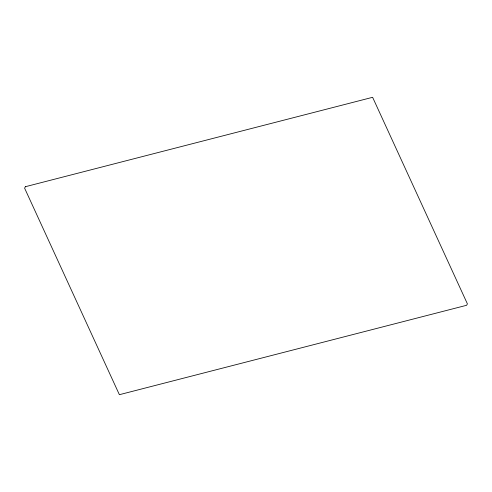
<?xml version="1.0" encoding="UTF-8"?>
<svg xmlns="http://www.w3.org/2000/svg" width="492" height="492" viewBox="0 0 492 492"><rect width="100%" height="100%" fill="white"/><g stroke="black" fill="none" stroke-linecap="round" stroke-linejoin="round"><path stroke-width="0.74" d="M25.393 186.708L24.6 188.147L119.384 394.695L466.607 305.292L467.4 303.853L372.616 97.305L25.393 186.708"/></g></svg>
